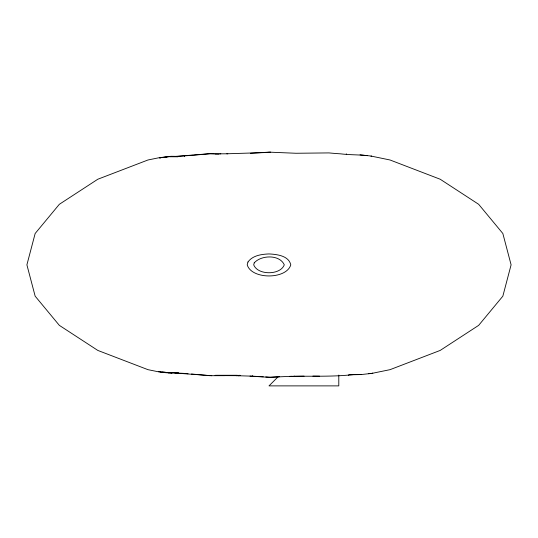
<?xml version="1.0" encoding="UTF-8"?>
<svg xmlns="http://www.w3.org/2000/svg" width="538" height="538" viewBox="0 0 538 538"><rect width="100%" height="100%" fill="white"/><g stroke="black" fill="none" stroke-linecap="round" stroke-linejoin="round"><path stroke-width="0.81" d="M238.038 375.732L252.504 376.17L252.557 375.719M161.978 157.58L159.524 157.802L170.99 156.289L177.607 156.376L189.073 155.543M348.543 375.396L348.738 374.811L361.233 374.569L372.175 373.325L390.05 369.66L440.192 350.426L478.665 325.356L502.848 296.162L511.1 264.831L502.848 233.499L478.665 204.305L440.192 179.235L390.05 159.994L371.597 156.175C361.341 154.534 350.971 155.132 340.668 153.848A122.852 24.842 11.7 0 1 328.974 152.913L295.967 153.263L269 152.14L250.439 153.283M184.332 156.464L184.521 155.933M278.462 376.418L269 385.88L338.792 385.88L338.792 375.08M159.241 371.523L158.468 371.812L147.95 369.66L97.808 350.426L59.335 325.356L35.152 296.162L26.9 264.831L35.152 233.499L59.335 204.305L97.808 179.235L147.95 159.994L159.651 157.607L160.418 157.896M158.441 371.657L159.013 371.489M372.78 373.238L372.37 373.11M159.524 157.802L160.028 157.916M371.281 156.282L371.697 156.208L370.991 156.094M368.53 373.722L372.175 373.325M170.216 156.753L177.93 156.787M166.894 157.109L163.861 157.358M265.759 152.51L270.675 152.119M193.754 155.2L210.311 153.713L213.983 153.821M190.324 155.421L193.068 155.24M264.111 152.604L226.828 153.781M160.801 371.852L158.34 371.63L171.945 373.029L170.6 372.76M353.991 374.535C333.526 376.896 313.029 375.981 292.477 376.324M160.257 157.526L173.128 156.39M279.612 376.687L270.675 377.306L265.759 376.93M291.751 376.27L269 377.306L250.002 376.136M211.764 375.699L174.83 373.036M289.76 376.405L304.091 376.163M215.018 375.336L216.693 375.289M354.455 374.529L361.233 374.569M175.993 156.383L209.45 153.707L220.809 153.828M211.004 375.706L224.716 375.638M171.884 372.686L178.461 372.659M312.894 376.109L319.592 376.19M219.928 153.821L227.803 153.787M215.718 375.598L237.332 375.672M216.908 375.289L237.433 375.275M214.897 154.117L218.979 154.137M238.711 375.309L240.318 375.356M236.216 375.679L239.168 375.726M252.504 376.17L263.277 376.788M191.488 373.997L210.392 375.739M188.058 373.775C178.603 372.592 169.06 373.648 159.665 371.919M367.346 155.69L360.05 154.843M165.717 372.33L162.341 372.027M167.748 372.538L169.093 372.982M346.277 153.794L346.465 154.379M294.299 376.089L294.4 376.445M247.951 262.013L247.211 264.831C251.542 279.646 286.458 279.646 290.789 264.831C288.691 255.624 276.868 254.339 269 253.936C261.508 254.245 252.618 255.422 247.951 262.013M254.232 262.853L253.707 264.831C257.662 275.369 280.338 275.369 284.293 264.831C279.625 254.366 261.28 254.945 254.232 262.853"/></g></svg>
